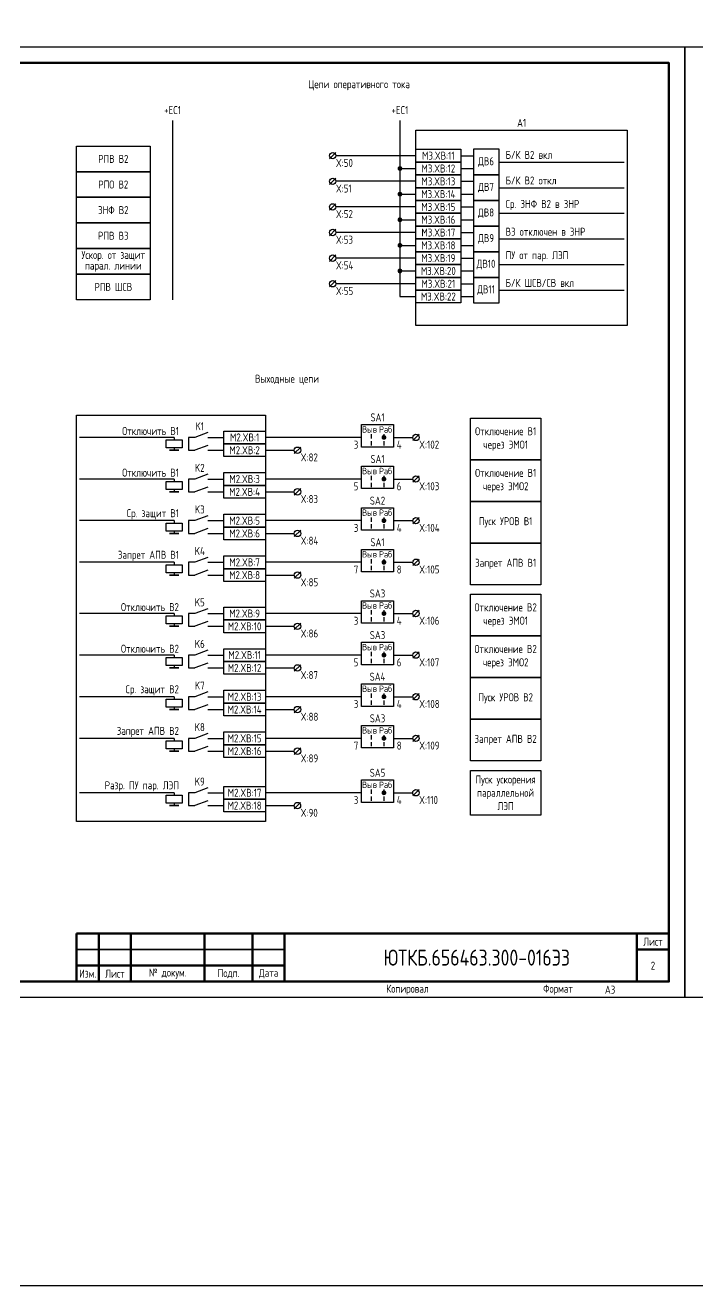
# Model space of a CAD drawing. Header units: millimetres. Extents: x -1036 to 2871, y -90 to 586.
# Drawn here: x 634 to 844, y -90 to 303.8 of the extents above; entities that cross this region are included whole.
import ezdxf

# ---------------------------------------------------------------- set-up
doc = ezdxf.new("R2010")
doc.units = ezdxf.units.MM
doc.styles.add('Gost_type_A', font='GOST_0.TTF')

# ---------------------------------------------------------------- blocks, each defined once
blk = doc.blocks.new('Формат_А3')
blk.add_lwpolyline([(-420, 297), (0, 297), (0, 0), (-420, 0)], close=True)
at = {"lineweight": 50}
blk.add_lwpolyline([(-400, 292), (-5, 292), (-5, 5), (-400, 5)], close=True, dxfattribs=at)
blk = doc.blocks.new('Штамп малый нижний')
at = {"lineweight": 50}
for points in [[(-185, 15), (-178, 15), (-178, 5), (-185, 5)], [(-178, 15), (-168, 15), (-168, 5), (-178, 5)], [(-168, 15), (-145, 15), (-145, 5), (-168, 5)], [(-145, 15), (-130, 15), (-130, 5), (-145, 5)], [(-130, 15), (-120, 15), (-120, 5), (-130, 5)], [(-120, 15), (-10, 15), (-10, 0), (-120, 0)], [(-10, 15), (0, 15), (0, 10), (-10, 10)], [(-10, 10), (0, 10), (0, 0), (-10, 0)], [(-185, 5), (-178, 5), (-178, 0), (-185, 0)], [(-178, 5), (-168, 5), (-168, 0), (-178, 0)], [(-168, 5), (-145, 5), (-145, 0), (-168, 0)], [(-145, 5), (-130, 5), (-130, 0), (-145, 0)], [(-130, 5), (-120, 5), (-120, 0), (-130, 0)]]:
    blk.add_lwpolyline(points, close=True, dxfattribs=at)
for points in [[(-185, 15), (-178, 15), (-178, 10), (-185, 10)], [(-178, 15), (-168, 15), (-168, 10), (-178, 10)], [(-168, 15), (-145, 15), (-145, 10), (-168, 10)], [(-145, 15), (-130, 15), (-130, 10), (-145, 10)], [(-130, 15), (-120, 15), (-120, 10), (-130, 10)], [(-185, 10), (-178, 10), (-178, 5), (-185, 5)], [(-178, 10), (-168, 10), (-168, 5), (-178, 5)], [(-168, 10), (-145, 10), (-145, 5), (-168, 5)], [(-145, 10), (-130, 10), (-130, 5), (-145, 5)], [(-130, 10), (-120, 10), (-120, 5), (-130, 5)]]:
    blk.add_lwpolyline(points, close=True)
at = {"char_height": 2.5, "style": 'Gost_type_A'}
for s, insert, width, attachment_point in [('Лист', (-5, 12.5), 10, 5), ('№ докум.', (-156.5, 2.5), 23, 5), ('Подп.', (-137.5, 2.5), 15, 5), ('Дата', (-125, 2.5), 10, 5), ('Изм.', (-181.5, 2.5), 7, 5), ('Лист', (-173, 2.5), 10, 5), ('Копировал', (-75, -2.53), 13.1202, 6), ('Формат', (-30, -2.53), 13.1202, 6)]:
    blk.add_mtext(s, dxfattribs=dict(at, insert=insert, width=width, attachment_point=attachment_point))
blk = doc.blocks.new('POINT')
at = {"const_width": 0.75}
blk.add_lwpolyline([(-0.375, 0, 1), (0.375, 0, 1)], format="xyb", close=True, dxfattribs=at)
blk = doc.blocks.new('Переключатель_положение')
for p, q in [((2, 1), (2, -0.34)), ((2, -1.14), (2, -2.49))]:
    blk.add_line(p, q)

msp = doc.modelspace()

# ---------------------------------------------------------------- linework, layer by layer
for p, q in [((680, 274), (680, 218)), ((751, 274), (751, 219)), ((731, 264), (729, 262)), ((756, 263), (731, 263)), ((770, 263), (774, 263)), ((782, 261), (821, 261)), ((731, 256), (729, 254)), ((751, 259), (756, 259)), ((770, 259), (774, 259)), ((756, 255), (731, 255)), ((770, 255), (774, 255)), ((782, 253), (821, 253)), ((751, 251), (756, 251)), ((770, 251), (774, 251)), ((731, 248), (729, 246)), ((756, 247), (731, 247)), ((770, 247), (774, 247)), ((782, 245), (821, 245)), ((751, 243), (756, 243)), ((770, 243), (774, 243)), ((731, 240), (729, 238)), ((756, 239), (731, 239)), ((770, 239), (774, 239)), ((782, 237), (821, 237)), ((751, 235), (756, 235)), ((770, 235), (774, 235)), ((731, 232), (729, 230)), ((756, 231), (731, 231)), ((770, 231), (774, 231)), ((782, 229), (821, 229)), ((751, 227), (756, 227)), ((770, 227), (774, 227)), ((731, 224), (729, 222)), ((756, 223), (731, 223)), ((770, 223), (774, 223)), ((782, 221), (821, 221)), ((751, 219), (756, 219)), ((770, 219), (774, 219)), ((680.5, 175), (651, 175)), ((680.5, 175), (680.5, 174.25)), ((739, 175), (709, 175)), ((757.01, 176), (755.01, 174)), ((680.5, 171.75), (680.5, 171)), ((709, 171), (718, 171)), ((720.01, 172), (718.01, 170)), ((680.5, 162), (651, 162)), ((680.5, 162), (680.5, 161.25)), ((739, 162), (709, 162)), ((757.01, 163), (755.01, 161)), ((680.5, 158.75), (680.5, 158)), ((709, 158), (718, 158)), ((720.01, 159), (718.01, 157)), ((757.01, 150), (755.01, 148)), ((680.5, 149), (651, 149)), ((680.5, 149), (680.5, 148.25)), ((680.5, 145.75), (680.5, 145)), ((739, 149), (709, 149)), ((720.01, 146), (718.01, 144)), ((709, 145), (718, 145)), ((680.5, 136), (651, 136)), ((680.5, 136), (680.5, 135.25)), ((739, 136), (709, 136)), ((757.01, 137), (755.01, 135)), ((680.5, 132.75), (680.5, 132)), ((709, 132), (718, 132)), ((720.01, 133), (718.01, 131)), ((680.5, 120), (651, 120)), ((680.5, 120), (680.5, 119.25)), ((739, 120), (709, 120)), ((757.01, 121), (755.01, 119)), ((680.5, 116.75), (680.5, 116)), ((709, 116), (718, 116)), ((720.01, 117), (718.01, 115)), ((680.5, 107), (651, 107)), ((680.5, 107), (680.5, 106.25)), ((739, 107), (709, 107)), ((757.01, 108), (755.01, 106)), ((680.5, 103.75), (680.5, 103)), ((709, 103), (718, 103)), ((720.01, 104), (718.01, 102)), ((757.01, 95), (755.01, 93)), ((680.5, 94), (651, 94)), ((680.5, 94), (680.5, 93.25)), ((680.5, 90.75), (680.5, 90)), ((739, 94), (709, 94)), ((720.01, 91), (718.01, 89)), ((709, 90), (718, 90)), ((680.5, 81), (651, 81)), ((680.5, 81), (680.5, 80.25)), ((739, 81), (709, 81)), ((757.01, 82), (755.01, 80)), ((680.5, 77.75), (680.5, 77)), ((709, 77), (718, 77)), ((720.01, 78), (718.01, 76)), ((680.5, 64), (651, 64)), ((680.5, 64), (680.5, 63.25)), ((739, 64), (709, 64)), ((757, 65), (755, 63)), ((680.5, 60.75), (680.5, 60)), ((709, 60), (718, 60)), ((720, 61), (718, 59))]:
    msp.add_line(p, q)
at = {"ltscale": 1.08}
for p, q in [((687, 175), (685, 175)), ((685, 175), (685, 171)), ((691, 175), (696, 175)), ((685, 171), (687, 171)), ((691, 171), (696, 171)), ((687, 162), (685, 162)), ((685, 162), (685, 158)), ((691, 162), (696, 162)), ((685, 158), (687, 158)), ((691, 158), (696, 158)), ((687, 149), (685, 149)), ((685, 149), (685, 145)), ((691, 149), (696, 149)), ((685, 145), (687, 145)), ((691, 145), (696, 145)), ((687, 136), (685, 136)), ((685, 136), (685, 132)), ((691, 136), (696, 136)), ((685, 132), (687, 132)), ((691, 132), (696, 132)), ((687, 120), (685, 120)), ((685, 120), (685, 116)), ((691, 120), (696, 120)), ((685, 116), (687, 116)), ((691, 116), (696, 116)), ((687, 107), (685, 107)), ((685, 107), (685, 103)), ((691, 107), (696, 107)), ((685, 103), (687, 103)), ((691, 103), (696, 103)), ((687, 94), (685, 94)), ((685, 94), (685, 90)), ((691, 94), (696, 94)), ((685, 90), (687, 90)), ((691, 90), (696, 90)), ((687, 81), (685, 81)), ((685, 81), (685, 77)), ((691, 81), (696, 81)), ((685, 77), (687, 77)), ((691, 77), (696, 77)), ((687, 64), (685, 64)), ((685, 64), (685, 60)), ((691, 64), (696, 64)), ((685, 60), (687, 60)), ((691, 60), (696, 60))]:
    msp.add_line(p, q, dxfattribs=at)
at = {"ltscale": 4.32}
for p, q in [((691, 176.5), (687, 175)), ((691, 172.5), (687, 171)), ((691, 163.5), (687, 162)), ((691, 159.5), (687, 158)), ((691, 150.5), (687, 149)), ((691, 146.5), (687, 145)), ((691, 137.5), (687, 136)), ((691, 133.5), (687, 132)), ((691, 121.5), (687, 120)), ((691, 117.5), (687, 116)), ((691, 108.5), (687, 107)), ((691, 104.5), (687, 103)), ((691, 95.5), (687, 94)), ((691, 91.5), (687, 90)), ((691, 82.5), (687, 81)), ((691, 78.5), (687, 77)), ((691, 65.5), (687, 64)), ((691, 61.5), (687, 60))]:
    msp.add_line(p, q, dxfattribs=at)
at = {"ltscale": 4}
for p, q in [((749, 175), (755.01, 175)), ((749, 162), (755.01, 162)), ((749, 149), (755.01, 149)), ((749, 136), (755.01, 136)), ((749, 120), (755.01, 120)), ((749, 107), (755.01, 107)), ((749, 94), (755.01, 94)), ((749, 81), (755.01, 81)), ((749, 64), (755, 64))]:
    msp.add_line(p, q, dxfattribs=at)
for points in [[(-1036, 586), (2871, 586), (2871, -90), (-1036, -90)], [(756, 271), (822, 271), (822, 210), (756, 210)], [(673, 258), (650, 258), (650, 266), (673, 266)], [(756, 265), (770, 265), (770, 261), (756, 261)], [(756, 261), (770, 261), (770, 257), (756, 257)], [(673, 250), (650, 250), (650, 258), (673, 258)], [(756, 257), (770, 257), (770, 253), (756, 253)], [(756, 253), (770, 253), (770, 249), (756, 249)], [(673, 242), (650, 242), (650, 250), (673, 250)], [(756, 249), (770, 249), (770, 245), (756, 245)], [(756, 245), (770, 245), (770, 241), (756, 241)], [(673, 234), (650, 234), (650, 242), (673, 242)], [(756, 241), (770, 241), (770, 237), (756, 237)], [(756, 237), (770, 237), (770, 233), (756, 233)], [(673, 226), (650, 226), (650, 234), (673, 234)], [(756, 233), (770, 233), (770, 229), (756, 229)], [(756, 229), (770, 229), (770, 225), (756, 225)], [(673, 218), (650, 218), (650, 226), (673, 226)], [(756, 225), (770, 225), (770, 221), (756, 221)], [(756, 221), (770, 221), (770, 217), (756, 217)], [(650, 182), (709, 182), (709, 55), (650, 55)], [(739, 179), (749, 179), (749, 172), (739, 172)], [(773, 181), (795, 181), (795, 168), (773, 168)], [(683, 174.25), (683, 171.75), (678, 171.75), (678, 174.25)], [(696, 177), (709, 177), (709, 173), (696, 173)], [(682, 171), (679, 171)], [(696, 173), (709, 173), (709, 169), (696, 169)], [(739, 166), (749, 166), (749, 159), (739, 159)], [(773, 168), (795, 168), (795, 155), (773, 155)], [(696, 164), (709, 164), (709, 160), (696, 160)], [(683, 161.25), (683, 158.75), (678, 158.75), (678, 161.25)], [(682, 158), (679, 158)], [(696, 160), (709, 160), (709, 156), (696, 156)], [(773, 155), (795, 155), (795, 142), (773, 142)], [(696, 151), (709, 151), (709, 147), (696, 147)], [(739, 153), (749, 153), (749, 146), (739, 146)], [(683, 148.25), (683, 145.75), (678, 145.75), (678, 148.25)], [(696, 147), (709, 147), (709, 143), (696, 143)], [(682, 145), (679, 145)], [(773, 142), (795, 142), (795, 129), (773, 129)], [(696, 138), (709, 138), (709, 134), (696, 134)], [(739, 140), (749, 140), (749, 133), (739, 133)], [(683, 135.25), (683, 132.75), (678, 132.75), (678, 135.25)], [(696, 134), (709, 134), (709, 130), (696, 130)], [(682, 132), (679, 132)], [(739, 124), (749, 124), (749, 117), (739, 117)], [(773, 126), (795, 126), (795, 113), (773, 113)], [(683, 119.25), (683, 116.75), (678, 116.75), (678, 119.25)], [(696, 122), (709, 122), (709, 118), (696, 118)], [(682, 116), (679, 116)], [(696, 118), (709, 118), (709, 114), (696, 114)], [(739, 111), (749, 111), (749, 104), (739, 104)], [(773, 113), (795, 113), (795, 100), (773, 100)], [(696, 109), (709, 109), (709, 105), (696, 105)], [(683, 106.25), (683, 103.75), (678, 103.75), (678, 106.25)], [(682, 103), (679, 103)], [(696, 105), (709, 105), (709, 101), (696, 101)], [(773, 100), (795, 100), (795, 87), (773, 87)], [(696, 96), (709, 96), (709, 92), (696, 92)], [(739, 98), (749, 98), (749, 91), (739, 91)], [(683, 93.25), (683, 90.75), (678, 90.75), (678, 93.25)], [(696, 92), (709, 92), (709, 88), (696, 88)], [(682, 90), (679, 90)], [(773, 87), (795, 87), (795, 74), (773, 74)], [(696, 83), (709, 83), (709, 79), (696, 79)], [(739, 85), (749, 85), (749, 78), (739, 78)], [(683, 80.25), (683, 77.75), (678, 77.75), (678, 80.25)], [(696, 79), (709, 79), (709, 75), (696, 75)], [(682, 77), (679, 77)], [(773, 71), (795, 71), (795, 57), (773, 57)], [(739, 68), (749, 68), (749, 61), (739, 61)], [(683, 63.25), (683, 60.75), (678, 60.75), (678, 63.25)], [(696, 66), (709, 66), (709, 62), (696, 62)], [(682, 60), (679, 60)], [(696, 62), (709, 62), (709, 58), (696, 58)]]:
    msp.add_lwpolyline(points, close=True)
for points in [[(774, 257), (782, 257), (782, 265), (774, 265)], [(774, 249), (782, 249), (782, 257), (774, 257)], [(774, 241), (782, 241), (782, 249), (774, 249)], [(774, 233), (782, 233), (782, 241), (774, 241)], [(774, 225), (782, 225), (782, 233), (774, 233)], [(774, 217), (782, 217), (782, 225), (774, 225)]]:
    msp.add_lwpolyline(points, close=True, dxfattribs=at)
for centre in [(730, 263), (730, 255), (730, 247), (730, 239), (730, 231), (730, 223), (756.01, 175), (719.01, 171), (756.01, 162), (719.01, 158), (756.01, 149), (719.01, 145), (756.01, 136), (719.01, 132), (756.01, 120), (719.01, 116), (756.01, 107), (719.01, 103), (756.01, 94), (719.01, 90), (756.01, 81), (719.01, 77), (756, 64), (719, 60)]:
    msp.add_circle(centre, 1)

# ---------------------------------------------------------------- block references
at = {"color": 1}
for name, p in [('Формат_А3', (840, 0)), ('Формат_А3', (1260, 0)), ('Штамп малый нижний', (835, 5))]:
    msp.add_blockref(name, p, dxfattribs=at)
for name, p in [('POINT', (751, 259)), ('POINT', (751, 251)), ('POINT', (751, 243)), ('POINT', (751, 235)), ('POINT', (751, 227)), ('Переключатель_положение', (740, 175)), ('POINT', (746, 175)), ('Переключатель_положение', (744, 175)), ('Переключатель_положение', (740, 162)), ('POINT', (746, 162)), ('Переключатель_положение', (744, 162)), ('Переключатель_положение', (740, 149)), ('POINT', (746, 149)), ('Переключатель_положение', (744, 149)), ('Переключатель_положение', (740, 136)), ('POINT', (746, 136)), ('Переключатель_положение', (744, 136)), ('Переключатель_положение', (740, 120)), ('POINT', (746, 120)), ('Переключатель_положение', (744, 120)), ('Переключатель_положение', (740, 107)), ('POINT', (746, 107)), ('Переключатель_положение', (744, 107)), ('Переключатель_положение', (740, 94)), ('POINT', (746, 94)), ('Переключатель_положение', (744, 94)), ('Переключатель_положение', (740, 81)), ('POINT', (746, 81)), ('Переключатель_положение', (744, 81)), ('Переключатель_положение', (740, 64)), ('POINT', (746, 64)), ('Переключатель_положение', (744, 64))]:
    msp.add_blockref(name, p)

# ---------------------------------------------------------------- texts
at = {"char_height": 2.5, "style": 'Gost_type_A'}
for s, insert, width, attachment_point, line_spacing_factor in [('Цепи оперативного тока', (738.25, 285), 197.5, 5, 0.9), ('A1', (789, 272), 66, 8, 0.9), ('РПВ В2', (661.5, 262), 23, 5, 0.9), ('X:50', (731, 262), 8, 1, 0.9), ('РПО В2', (661.5, 254), 23, 5, 0.9), ('X:51', (731, 254), 8, 1, 0.9), ('ЗНФ В2', (661.5, 246), 23, 5, 0.9), ('X:52', (731, 246), 8, 1, 0.9), ('РПВ В3', (661.5, 238), 23, 5, 0.9), ('X:53', (731, 238), 8, 1, 0.9), ('Ускор. от защит парал. линии', (661.5, 230), 23, 5, 0.8), ('X:54', (731, 230), 8, 1, 0.9), ('РПВ ШСВ', (661.5, 222), 23, 5, 0.9), ('X:55', (731, 222), 8, 1, 0.9), ('Выходные цепи', (715.75, 193), 197.5, 5, 0.9), ('X:102', (757.01, 174), 8, 1, 0.9), ('X:82', (720.01, 170), 8, 1, 0.9), ('X:103', (757.01, 161), 8, 1, 0.9), ('X:83', (720.01, 157), 8, 1, 0.9), ('X:104', (757.01, 148), 8, 1, 0.9), ('X:84', (720.01, 144), 8, 1, 0.9), ('X:105', (757.01, 135), 8, 1, 0.9), ('X:85', (720.01, 131), 8, 1, 0.9), ('X:106', (757.01, 119), 8, 1, 0.9), ('X:86', (720.01, 115), 8, 1, 0.9), ('X:107', (757.01, 106), 8, 1, 0.9), ('X:87', (720.01, 102), 8, 1, 0.9), ('X:108', (757.01, 93), 8, 1, 0.9), ('X:88', (720.01, 89), 8, 1, 0.9), ('X:109', (757.01, 80), 8, 1, 0.9), ('X:89', (720.01, 76), 8, 1, 0.9), ('X:110', (757, 63), 8, 1, 0.9), ('X:90', (720, 59), 8, 1, 0.9)]:
    msp.add_mtext(s, dxfattribs=dict(at, insert=insert, width=width, attachment_point=attachment_point, line_spacing_factor=line_spacing_factor))
at = {"style": 'Gost_type_A'}
for s, insert, char_height, width, attachment_point in [('+EC1', (680, 276), 2.5, 10, 8), ('+EC1', (751, 276), 2.5, 10, 8), ('M3.XВ:11', (763, 263), 2.5, 14, 5), ('Б/К В2 вкл', (784, 262), 2.5, 27.8465, 7), ('M3.XВ:12', (763, 259), 2.5, 14, 5), ('ДВ6', (777.88, 261), 2.5, 7.7588, 5), ('M3.XВ:13', (763, 255), 2.5, 14, 5), ('Б/К В2 откл', (784, 254), 2.5, 27.8465, 7), ('M3.XВ:14', (763, 251), 2.5, 14, 5), ('ДВ7', (777.88, 253), 2.5, 7.7588, 5), ('M3.XВ:15', (763, 247), 2.5, 14, 5), ('Ср. ЗНФ В2 в ЗНР', (784, 246), 2.5, 32.328, 7), ('M3.XВ:16', (763, 243), 2.5, 14, 5), ('ДВ8', (777.88, 245), 2.5, 7.7588, 5), ('M3.XВ:17', (763, 239), 2.5, 14, 5), ('В3 отключен в ЗНР', (784, 238), 2.5, 27.8465, 7), ('M3.XВ:18', (763, 235), 2.5, 14, 5), ('ДВ9', (777.88, 237), 2.5, 7.7588, 5), ('ПУ от пар. ЛЭП', (784, 230), 2.5, 27.8465, 7), ('M3.XВ:19', (763, 231), 2.5, 14, 5), ('ДВ10', (777.88, 229), 2.5, 7.7588, 5), ('M3.XВ:20', (763, 227), 2.5, 14, 5), ('Б/К ШСВ/СВ вкл', (784, 222), 2.5, 27.8465, 7), ('M3.XВ:21', (763, 223), 2.5, 14, 5), ('ДВ11', (777.88, 221), 2.5, 7.7588, 5), ('M3.XВ:22', (763, 219), 2.5, 14, 5), ('SA1', (744, 180), 2.5, 10, 8), ('Отключить В1', (682, 177), 2.5, 31.0015, 6), ('K1', (688.5, 178.5), 2.5, 5, 5), ('Выв', (741.5, 177.5), 2, 5, 5), ('Раб', (746.5, 177.5), 2, 5, 5), ('Отключение В1\\Pчерез ЭМО1', (784, 174.5), 2.5, 21.9988, 5), ('M2.XВ:1', (702.5, 175), 2.5, 13, 5), ('3', (738, 173.98), 2.5, 5, 3), ('4', (750, 173.98), 2.5, 5, 1), ('M2.XВ:2', (702.5, 171), 2.5, 13, 5), ('SA1', (744, 167), 2.5, 10, 8), ('K2', (688.5, 165.5), 2.5, 5, 5), ('Выв', (741.5, 164.5), 2, 5, 5), ('Раб', (746.5, 164.5), 2, 5, 5), ('Отключить В1', (682, 164), 2.5, 31.0015, 6), ('M2.XВ:3', (702.5, 162), 2.5, 13, 5), ('Отключение В1\\Pчерез ЭМО2', (784, 161.5), 2.5, 21.9988, 5), ('M2.XВ:4', (702.5, 158), 2.5, 13, 5), ('5', (738, 160.98), 2.5, 5, 3), ('6', (750, 160.98), 2.5, 5, 1), ('K3', (688.5, 152.5), 2.5, 5, 5), ('SA2', (744, 154), 2.5, 10, 8), ('{\\C256;Ср. защит В1}', (682, 151), 2.5, 31.0015, 6), ('M2.XВ:5', (702.5, 149), 2.5, 13, 5), ('Выв', (741.5, 151.5), 2, 5, 5), ('Раб', (746.5, 151.5), 2, 5, 5), ('Пуск УРОВ В1', (784, 148.5), 2.5, 21.9988, 5), ('M2.XВ:6', (702.5, 145), 2.5, 13, 5), ('3', (738, 147.98), 2.5, 5, 3), ('4', (750, 147.98), 2.5, 5, 1), ('SA1', (744, 141), 2.5, 10, 8), ('Запрет АПВ В1', (682, 138), 2.5, 31.0015, 6), ('K4', (688.5, 139.5), 2.5, 5, 5), ('Выв', (741.5, 138.5), 2, 5, 5), ('Раб', (746.5, 138.5), 2, 5, 5), ('M2.XВ:7', (702.5, 136), 2.5, 13, 5), ('7', (738, 134.98), 2.5, 5, 3), ('8', (750, 134.98), 2.5, 5, 1), ('Запрет АПВ В1', (784, 135.5), 2.5, 21.9988, 5), ('M2.XВ:8', (702.5, 132), 2.5, 13, 5), ('SA3', (744, 125), 2.5, 10, 8), ('Отключить В2', (682, 122), 2.5, 31.0015, 6), ('K5', (688.5, 123.5), 2.5, 5, 5), ('Выв', (741.5, 122.5), 2, 5, 5), ('Раб', (746.5, 122.5), 2, 5, 5), ('Отключение В2\\Pчерез ЭМО1', (784, 119.5), 2.5, 21.9988, 5), ('M2.XВ:9', (702.5, 120), 2.5, 13, 5), ('3', (738, 118.98), 2.5, 5, 3), ('4', (750, 118.98), 2.5, 5, 1), ('M2.XВ:10', (702.5, 116), 2.5, 13, 5), ('SA3', (744, 112), 2.5, 10, 8), ('Отключить В2', (682, 109), 2.5, 31.0015, 6), ('K6', (688.5, 110.5), 2.5, 5, 5), ('Выв', (741.5, 109.5), 2, 5, 5), ('Раб', (746.5, 109.5), 2, 5, 5), ('M2.XВ:11', (702.5, 107), 2.5, 13, 5), ('Отключение В2\\Pчерез ЭМО2', (784, 106.5), 2.5, 21.9988, 5), ('M2.XВ:12', (702.5, 103), 2.5, 13, 5), ('5', (738, 105.98), 2.5, 5, 3), ('6', (750, 105.98), 2.5, 5, 1), ('K7', (688.5, 97.5), 2.5, 5, 5), ('SA4', (744, 99), 2.5, 10, 8), ('Ср. защит В2', (682, 96), 2.5, 31.0015, 6), ('M2.XВ:13', (702.5, 94), 2.5, 13, 5), ('Выв', (741.5, 96.5), 2, 5, 5), ('Раб', (746.5, 96.5), 2, 5, 5), ('Пуск УРОВ В2', (784, 93.5), 2.5, 21.9988, 5), ('M2.XВ:14', (702.5, 90), 2.5, 13, 5), ('3', (738, 92.98), 2.5, 5, 3), ('4', (750, 92.98), 2.5, 5, 1), ('SA3', (744, 86), 2.5, 10, 8), ('Запрет АПВ В2', (682, 83), 2.5, 31.0015, 6), ('K8', (688.5, 84.5), 2.5, 5, 5), ('Выв', (741.5, 83.5), 2, 5, 5), ('Раб', (746.5, 83.5), 2, 5, 5), ('M2.XВ:15', (702.5, 81), 2.5, 13, 5), ('7', (738, 79.98), 2.5, 5, 3), ('8', (750, 79.98), 2.5, 5, 1), ('Запрет АПВ В2', (784, 80.5), 2.5, 21.9988, 5), ('M2.XВ:16', (702.5, 77), 2.5, 13, 5), ('SA5', (744, 69), 2.5, 10, 8), ('Разр. ПУ пар. ЛЭП', (682, 66), 2.5, 31.0015, 6), ('K9', (688.5, 67.5), 2.5, 5, 5), ('Выв', (741.5, 66.5), 2, 5, 5), ('Раб', (746.5, 66.5), 2, 5, 5), ('Пуск ускорения параллельной ЛЭП ', (784, 64), 2.5, 21.9988, 5), ('M2.XВ:17', (702.5, 64), 2.5, 13, 5), ('M2.XВ:18', (702.5, 60), 2.5, 13, 5), ('3', (738, 62.98), 2.5, 5, 3), ('4', (750, 62.98), 2.5, 5, 1), ('ЮТКБ.656463.300-016Э3', (775, 12.5), 5, 120, 5), ('2', (830, 10), 2.5, 10, 5), ('A3', (815, 2.5), 2.5, 20, 4)]:
    msp.add_mtext(s, dxfattribs=dict(at, insert=insert, char_height=char_height, width=width, attachment_point=attachment_point))

doc.saveas('drawing.dxf')
